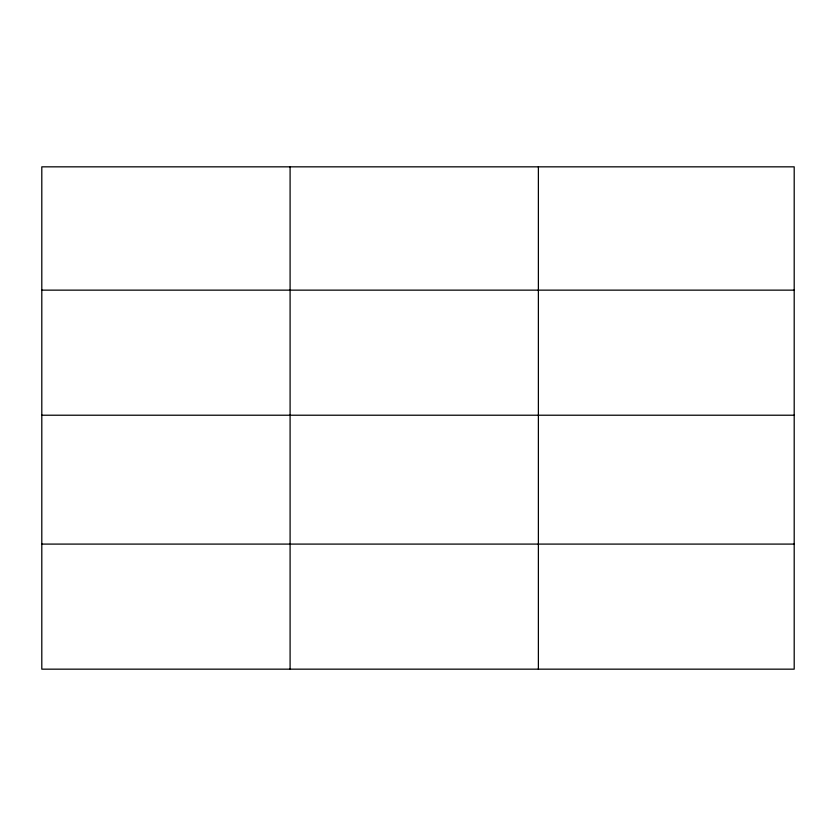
<?xml version="1.0" encoding="UTF-8"?>
<svg xmlns="http://www.w3.org/2000/svg" width="836" height="836" viewBox="0 0 836 836"><rect width="100%" height="100%" fill="white"/><g stroke="black" fill="none" stroke-linecap="round" stroke-linejoin="round"><path stroke-width="1.25" d="M794.2 415.22L794.2 166.834L41.8 166.834L41.8 669.166L794.2 669.166L794.2 415.22L41.8 415.22M41.8 290.144L794.2 290.144M41.8 544.09L794.2 544.09M538.384 166.834L538.384 669.166M290.092 166.834L290.092 669.166"/></g></svg>
